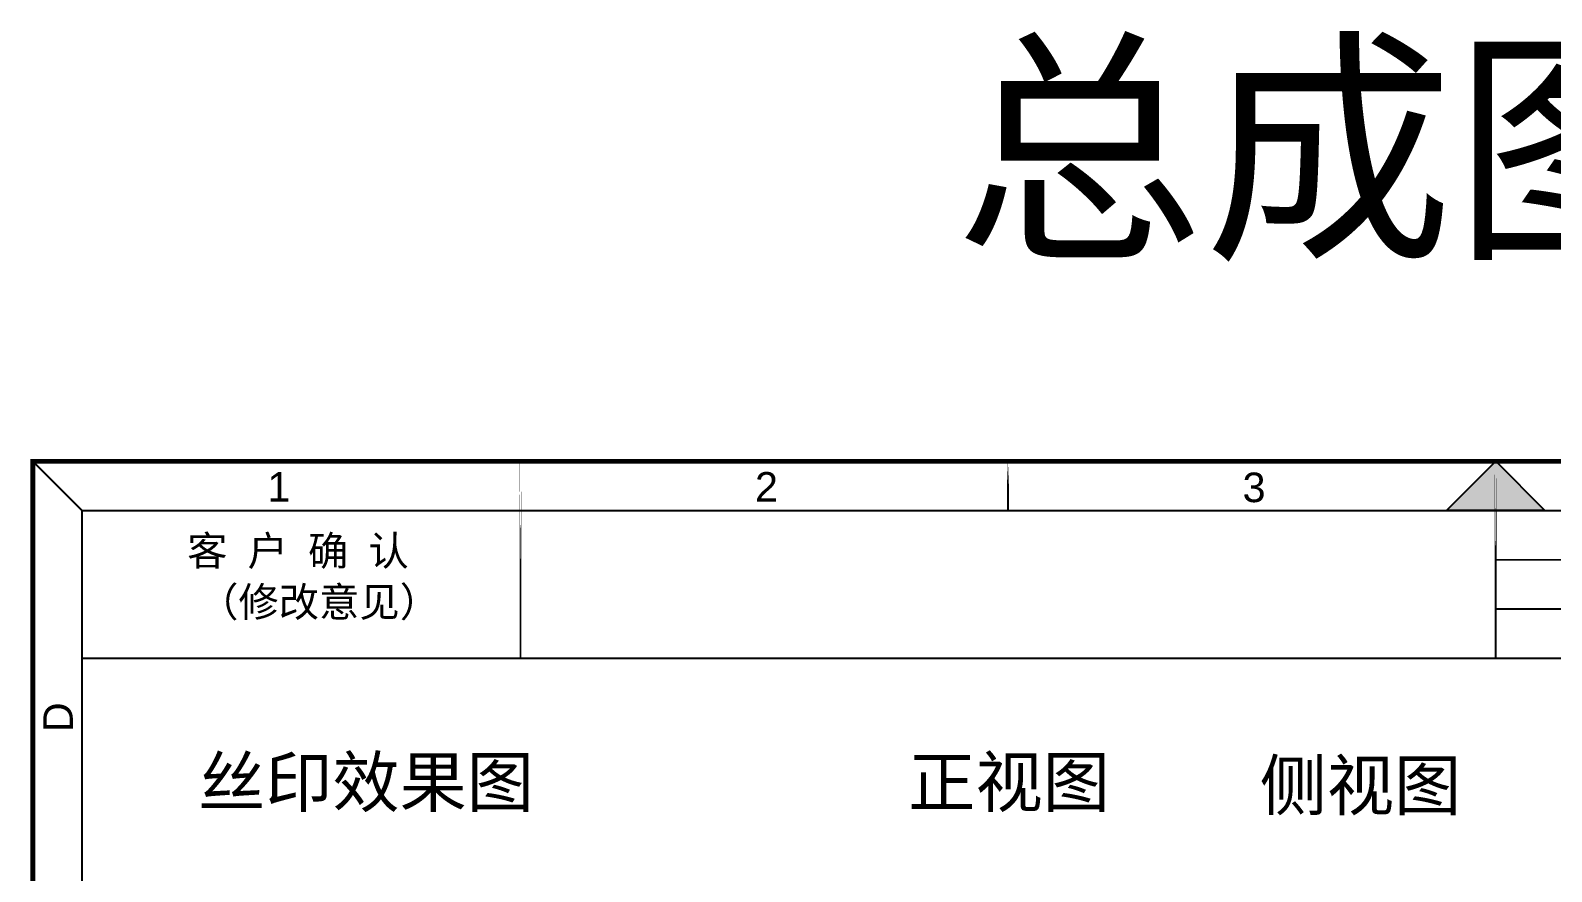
# Model space of a CAD drawing. Header units: millimetres. Extents: x 1862 to 2439, y 367 to 860.
# Drawn here: x 1862 to 2161.7, y 694.6 to 860.3 of the extents above; entities that cross this region are included whole.
import ezdxf

# ---------------------------------------------------------------- set-up
doc = ezdxf.new("R2010")
doc.units = ezdxf.units.MM
doc.layers.add('鑫视界图框', color=3, linetype='Continuous')
doc.styles.add('Arial', font='arial.ttf')
doc.styles.add('样式 4', font='')
doc.styles.add('黑体', font='simhei.ttf')
doc.styles.get('样式 4').set_extended_font_data('SimSun')

msp = doc.modelspace()

# ---------------------------------------------------------------- hatches: boundary and pattern name
msp.add_hatch(color=3).paths.add_polyline_path([(2140.97, 765.733), (2150.672, 775.435), (2160.374, 765.733)])

# ---------------------------------------------------------------- linework, layer by layer
at = {"color": 3}
msp.add_lwpolyline([(2140.97, 765.733), (2150.672, 775.435), (2160.374, 765.733)], close=True, dxfattribs=at)
at = {"layer": '鑫视界图框', "color": 3}
for points, const_width in [([(2438.821, 367.951), (1862.522, 367.951), (1862.522, 775.435), (2438.821, 775.435)], 0.97), ([(1958.572, 775.435), (1958.572, 775.435), (1958.574, 736.627), (1958.574, 736.627)], 0.388), ([(2054.622, 775.435), (2054.622, 775.435), (2054.622, 765.83), (2054.622, 765.83)], 0.388), ([(2150.672, 775.435), (2150.672, 775.435), (2150.674, 736.627), (2150.674, 736.627)], 0.388), ([(2429.119, 377.653), (1872.224, 377.653), (1872.224, 765.733), (2429.119, 765.733)], 0.388), ([(1872.224, 765.733), (2429.119, 765.733), (2429.119, 736.627), (1872.224, 736.627)], 0.388), ([(2150.672, 756.031), (2429.119, 756.031), (2429.119, 746.329), (2150.672, 746.329)], 0.388)]:
    msp.add_lwpolyline(points, close=True, dxfattribs=dict(at, const_width=const_width))
at = {"layer": '鑫视界图框', "color": 3, "const_width": 0.388}
msp.add_lwpolyline([(1872.224, 765.733), (1862.522, 775.435)], dxfattribs=at)

# ---------------------------------------------------------------- texts
at = {"color": 4, "insert": (2044.106, 855.016), "char_height": 36, "width": 217.15769, "attachment_point": 1, "style": '样式 4'}
msp.add_mtext('{\\fMicrosoft YaHei|b0|i0|c134|p34;总成图纸}', dxfattribs=at)
at = {"char_height": 9.702, "width": 274.21553, "attachment_point": 1, "style": 'Arial'}
for s, insert in [('{\\fSimHei|b0|i0|c134|p49;\\C4;丝印效果图}', (1895.051, 717.125)), ('{\\fSimHei|b0|i0|c134|p49;\\C4;正视图}', (2034.972, 717.125)), ('{\\fSimHei|b0|i0|c134|p49;\\C4;侧视图}', (2104.185, 716.472))]:
    msp.add_mtext(s, dxfattribs=dict(at, insert=insert))
at = {"layer": '鑫视界图框', "color": 3, "char_height": 5.8212, "width": 2.44825, "attachment_point": 1, "style": '黑体'}
for s, insert in [('{\\fArial|b0|i0|c0|p34;1}', (1908.716, 773.315)), ('{\\fArial|b0|i0|c0|p34;2}', (2004.766, 773.315)), ('{\\fArial|b0|i0|c0|p34;3}', (2100.816, 773.218))]:
    msp.add_mtext(s, dxfattribs=dict(at, insert=insert))
at = {"layer": '鑫视界图框', "color": 3, "lineweight": 0, "char_height": 5.8212, "width": 58.80592, "attachment_point": 1, "style": '黑体'}
for s, insert in [('{\\fSimHei|b0|i0|c134|p49;客 户 确 认}', (1892.913, 760.719)), ('（修改意见）', (1895.075, 750.659))]:
    msp.add_mtext(s, dxfattribs=dict(at, insert=insert))
at = {"layer": '鑫视界图框', "color": 3, "insert": (1864.574, 722.089), "char_height": 5.8212, "width": 24.72257, "attachment_point": 1, "rotation": 90, "style": '黑体'}
msp.add_mtext('{\\fArial|b0|i0|c0|p34;D}', dxfattribs=at)

doc.saveas('drawing.dxf')
